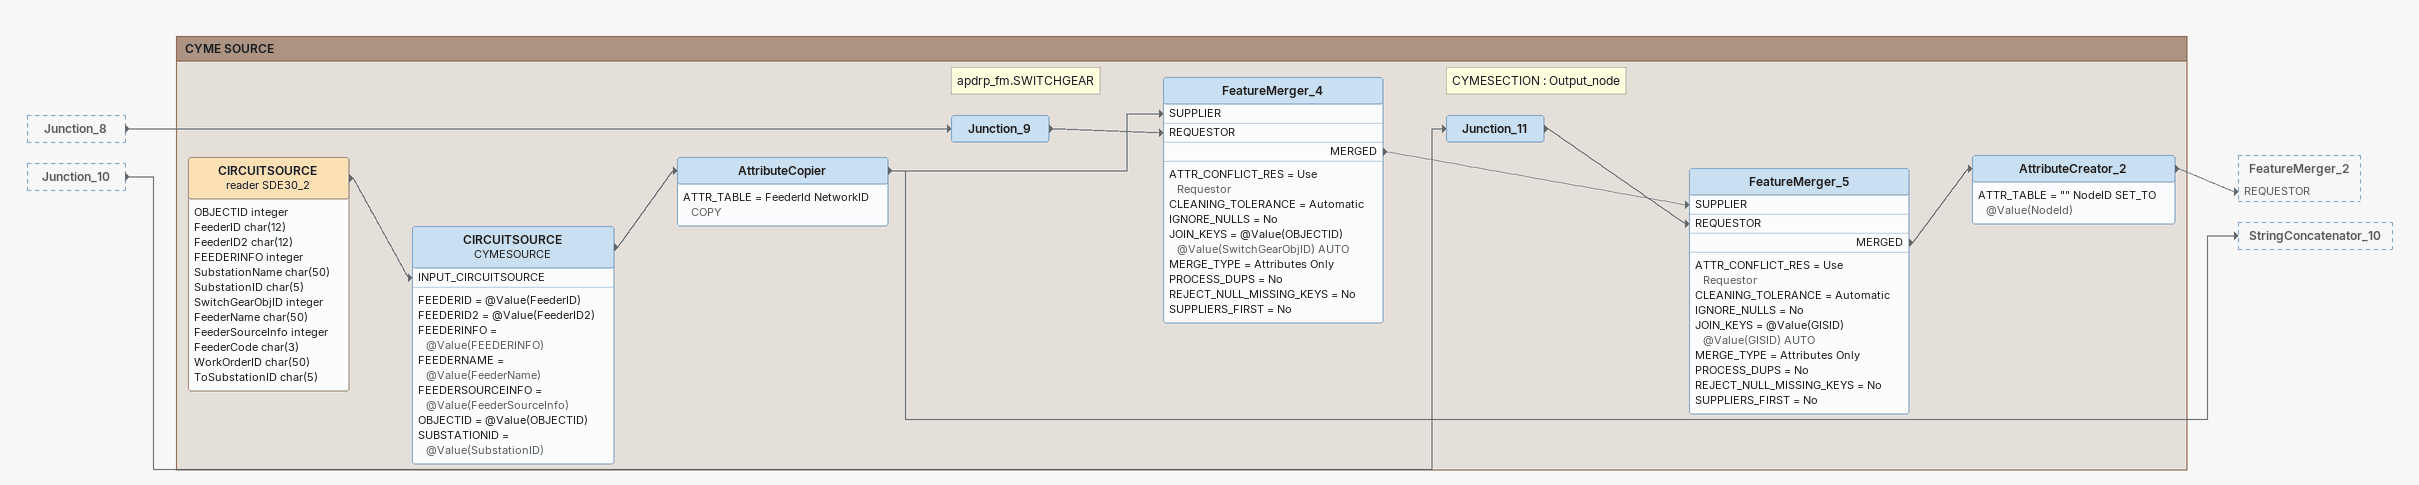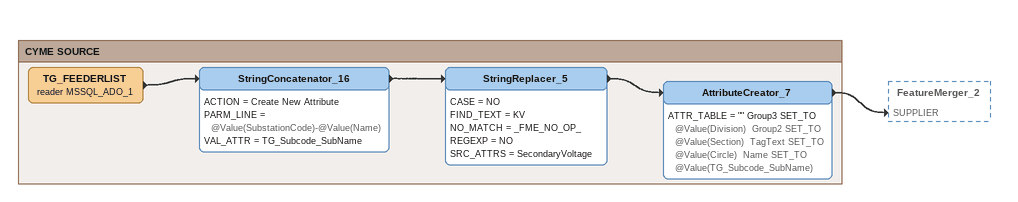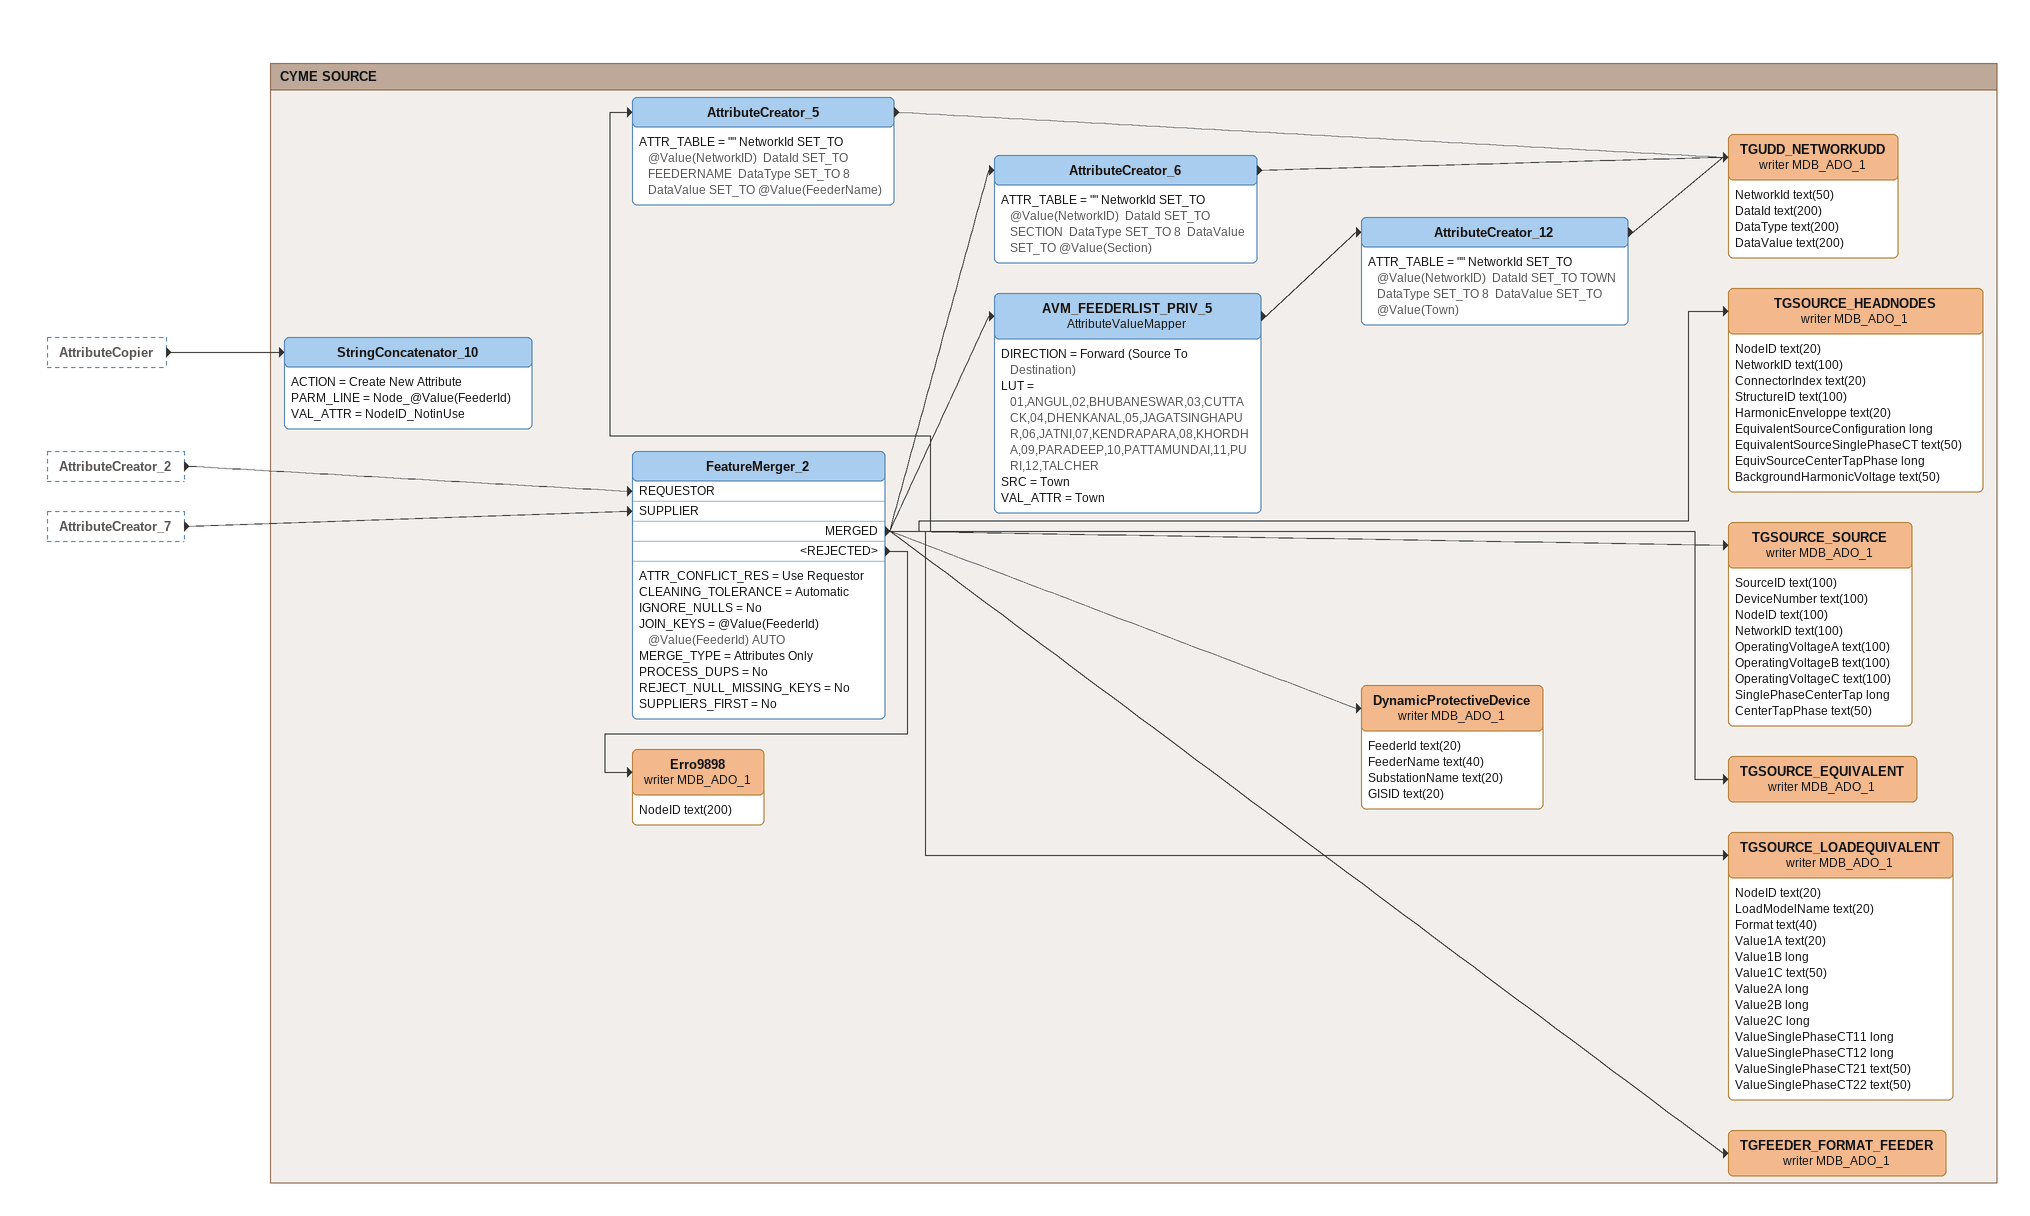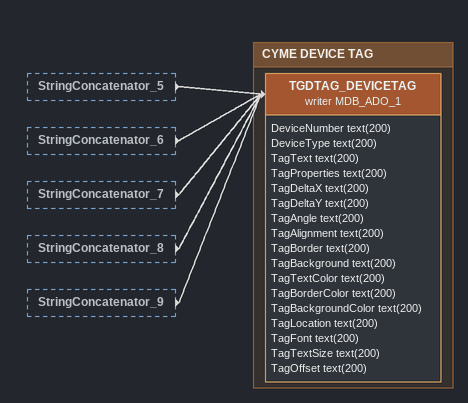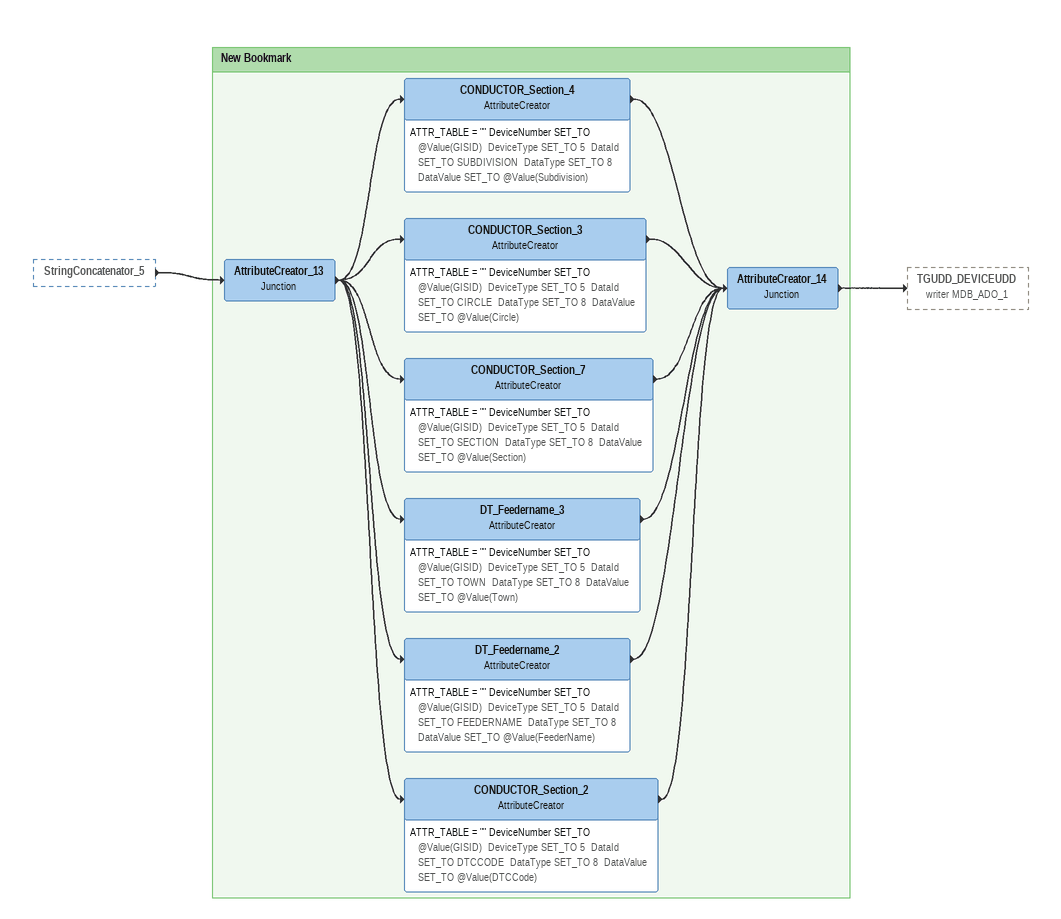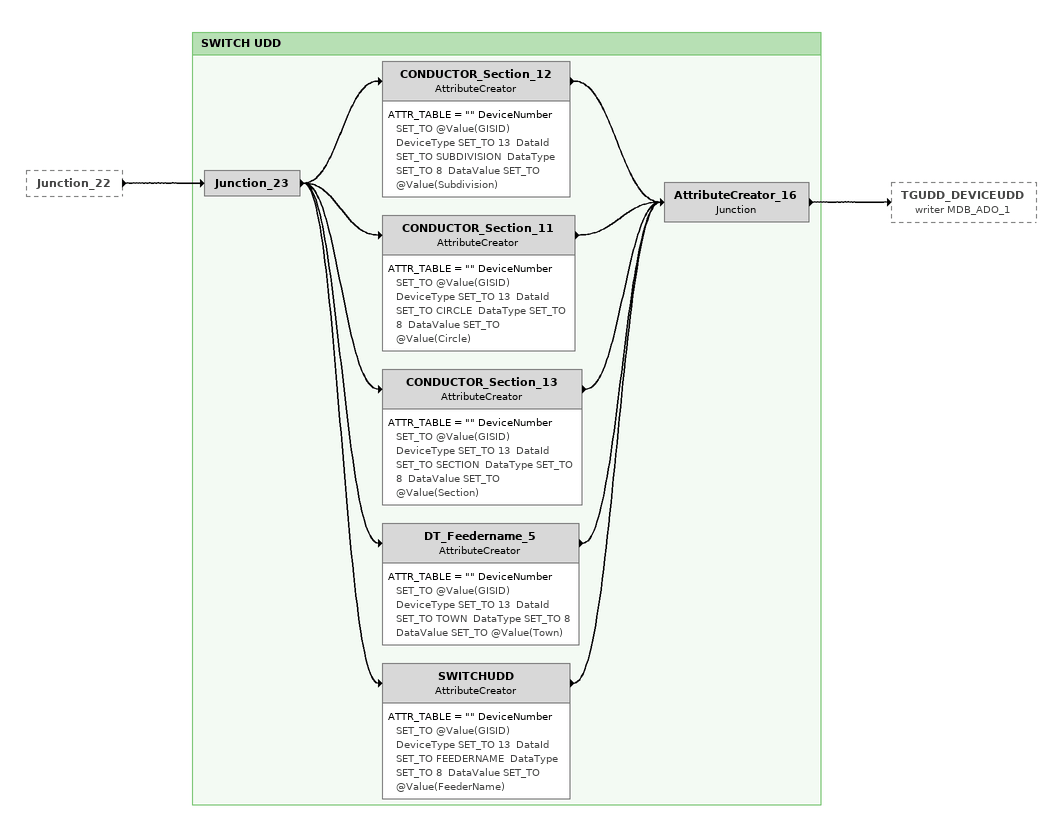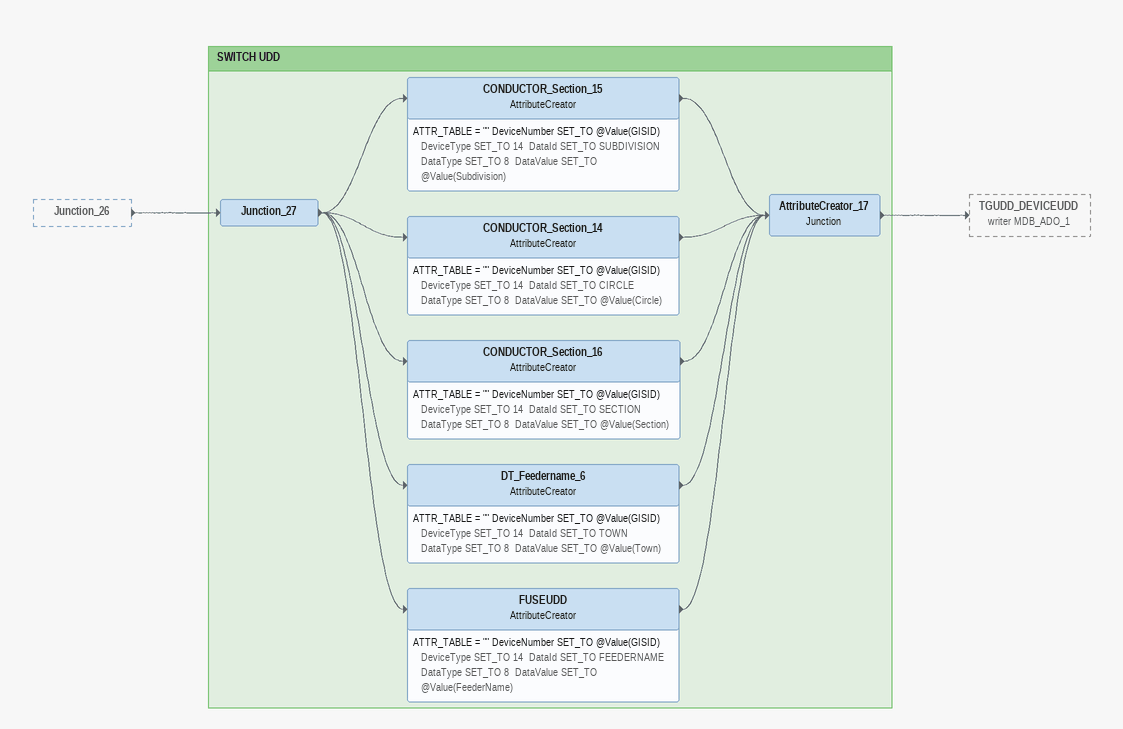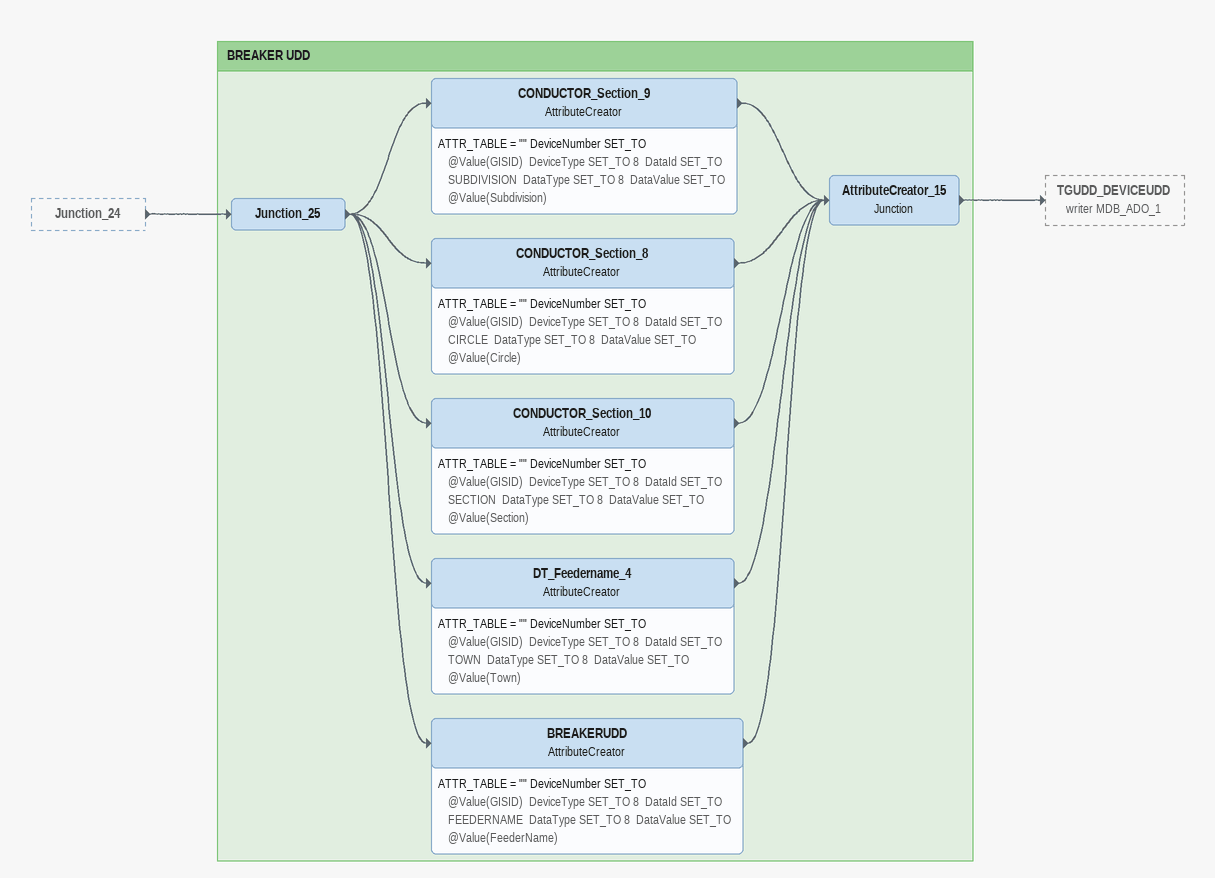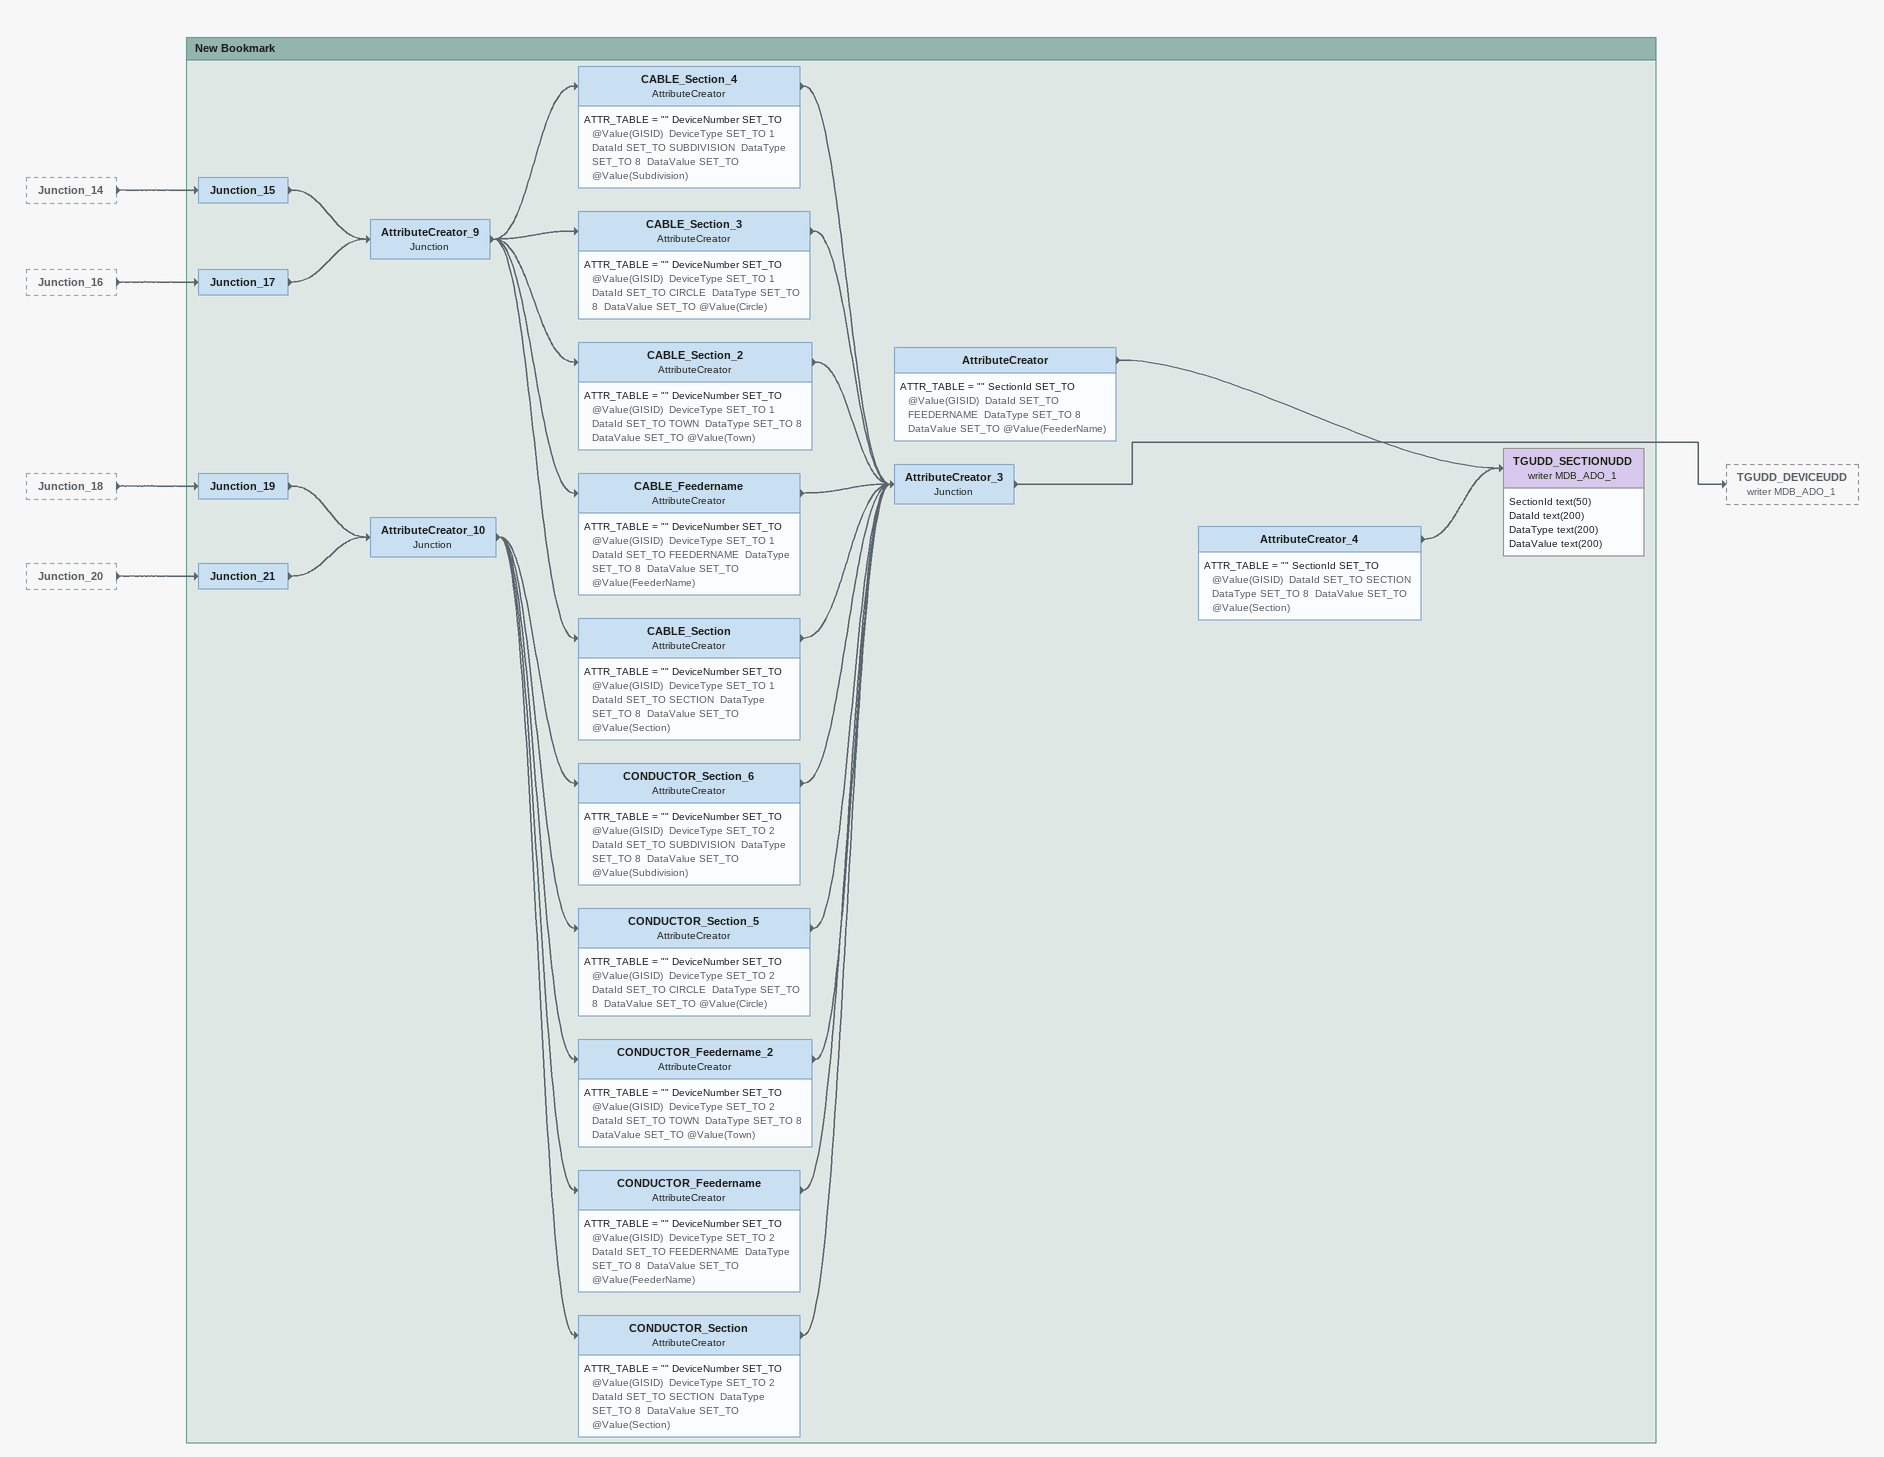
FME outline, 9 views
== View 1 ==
Junction_8 [outside]
    -> Junction_9
Junction_10 [outside]
    -> Junction_11

Bookmark: CYME SOURCE
Note: apdrp_fm.SWITCHGEAR
Junction_9
    -> FeatureMerger_4 [REQUESTOR]
Note: CYMESECTION : Output_node
Junction_11
    -> FeatureMerger_5 [REQUESTOR]
CIRCUITSOURCE (reader SDE30_2)
    attributes: OBJECTID integer, FeederID char(12), FeederID2 char(12), FEEDERINFO integer, SubstationName char(50), SubstationID char(5), SwitchGearObjID integer, FeederName char(50), FeederSourceInfo integer, FeederCode char(3), WorkOrderID char(50), ToSubstationID char(5)
    -> CIRCUITSOURCE [INPUT_CIRCUITSOURCE]
CIRCUITSOURCE: CYMESOURCE
    FEEDERID = @Value(FeederID)
    FEEDERID2 = @Value(FeederID2)
    FEEDERINFO = @Value(FEEDERINFO)
    FEEDERNAME = @Value(FeederName)
    FEEDERSOURCEINFO = @Value(FeederSourceInfo)
    OBJECTID = @Value(OBJECTID)
    SUBSTATIONID = @Value(SubstationID)
    -> AttributeCopier
AttributeCopier
    ATTR_TABLE = FeederId NetworkID COPY
    -> StringConcatenator_10
    -> FeatureMerger_4 [SUPPLIER]
FeatureMerger_4
    ATTR_CONFLICT_RES = Use Requestor
    CLEANING_TOLERANCE = Automatic
    IGNORE_NULLS = No
    JOIN_KEYS = @Value(OBJECTID) @Value(SwitchGearObjID) AUTO
    MERGE_TYPE = Attributes Only
    PROCESS_DUPS = No
    REJECT_NULL_MISSING_KEYS = No
    SUPPLIERS_FIRST = No
    MERGED -> FeatureMerger_5 [SUPPLIER]
FeatureMerger_5
    ATTR_CONFLICT_RES = Use Requestor
    CLEANING_TOLERANCE = Automatic
    IGNORE_NULLS = No
    JOIN_KEYS = @Value(GISID) @Value(GISID) AUTO
    MERGE_TYPE = Attributes Only
    PROCESS_DUPS = No
    REJECT_NULL_MISSING_KEYS = No
    SUPPLIERS_FIRST = No
    MERGED -> AttributeCreator_2
AttributeCreator_2
    ATTR_TABLE = "" NodeID SET_TO @Value(NodeId)
    -> FeatureMerger_2 [REQUESTOR]

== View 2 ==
Bookmark: CYME SOURCE
TG_FEEDERLIST (reader MSSQL_ADO_1)
    -> StringConcatenator_16
StringConcatenator_16
    ACTION = Create New Attribute
    PARM_LINE = @Value(SubstationCode)-@Value(Name)
    VAL_ATTR = TG_Subcode_SubName
    -> StringReplacer_5
StringReplacer_5
    CASE = NO
    FIND_TEXT = KV
    NO_MATCH = _FME_NO_OP_
    REGEXP = NO
    SRC_ATTRS = SecondaryVoltage
    -> AttributeCreator_7
AttributeCreator_7
    ATTR_TABLE = "" Group3 SET_TO @Value(Division)  Group2 SET_TO @Value(Section)  TagText SET_TO @Value(Circle)  Name SET_TO @Value(TG_Subcode_SubName)
    -> FeatureMerger_2 [SUPPLIER]

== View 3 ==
AttributeCopier [outside]
    -> StringConcatenator_10
AttributeCreator_2 [outside]
    -> FeatureMerger_2 [REQUESTOR]
AttributeCreator_7 [outside]
    -> FeatureMerger_2 [SUPPLIER]

Bookmark: CYME SOURCE
FeatureMerger_2
    ATTR_CONFLICT_RES = Use Requestor
    CLEANING_TOLERANCE = Automatic
    IGNORE_NULLS = No
    JOIN_KEYS = @Value(FeederId) @Value(FeederId) AUTO
    MERGE_TYPE = Attributes Only
    PROCESS_DUPS = No
    REJECT_NULL_MISSING_KEYS = No
    SUPPLIERS_FIRST = No
    MERGED -> TGSOURCE_SOURCE (writer MDB_ADO_1)
    MERGED -> TGSOURCE_EQUIVALENT (writer MDB_ADO_1)
    MERGED -> TGSOURCE_HEADNODES (writer MDB_ADO_1)
    MERGED -> TGSOURCE_LOADEQUIVALENT (writer MDB_ADO_1)
    MERGED -> TGFEEDER_FORMAT_FEEDER (writer MDB_ADO_1)
    MERGED -> DynamicProtectiveDevice (writer MDB_ADO_1)
    MERGED -> AttributeCreator_6
    MERGED -> AttributeCreator_5
    MERGED -> AVM_FEEDERLIST_PRIV_5
    <REJECTED> -> Erro9898 (writer MDB_ADO_1)
AttributeCreator_5
    ATTR_TABLE = "" NetworkId SET_TO @Value(NetworkID)  DataId SET_TO FEEDERNAME  DataType SET_TO 8  DataValue SET_TO @Value(FeederName)
    -> TGUDD_NETWORKUDD (writer MDB_ADO_1)
AttributeCreator_6
    ATTR_TABLE = "" NetworkId SET_TO @Value(NetworkID)  DataId SET_TO SECTION  DataType SET_TO 8  DataValue SET_TO @Value(Section)
    -> TGUDD_NETWORKUDD (writer MDB_ADO_1)
TGSOURCE_HEADNODES (writer MDB_ADO_1)
    attributes: NodeID text(20), NetworkID text(100), ConnectorIndex text(20), StructureID text(100), HarmonicEnveloppe text(20), EquivalentSourceConfiguration long, EquivalentSourceSinglePhaseCT text(50), EquivSourceCenterTapPhase long, BackgroundHarmonicVoltage text(50)
AVM_FEEDERLIST_PRIV_5: AttributeValueMapper
    DIRECTION = Forward (Source To Destination)
    LUT = 01,ANGUL,02,BHUBANESWAR,03,CUTTACK,04,DHENKANAL,05,JAGATSINGHAPUR,06,JATNI,07,KENDRAPARA,08,KHORDHA,09,PARADEEP,10,PATTAMUNDAI,11,PURI,12,TALCHER
    SRC = Town
    VAL_ATTR = Town
    -> AttributeCreator_12
AttributeCreator_12
    ATTR_TABLE = "" NetworkId SET_TO @Value(NetworkID)  DataId SET_TO TOWN  DataType SET_TO 8  DataValue SET_TO @Value(Town)
    -> TGUDD_NETWORKUDD (writer MDB_ADO_1)
TGUDD_NETWORKUDD (writer MDB_ADO_1)
    attributes: NetworkId text(50), DataId text(200), DataType text(200), DataValue text(200)
TGSOURCE_SOURCE (writer MDB_ADO_1)
    attributes: SourceID text(100), DeviceNumber text(100), NodeID text(100), NetworkID text(100), OperatingVoltageA text(100), OperatingVoltageB text(100), OperatingVoltageC text(100), SinglePhaseCenterTap long, CenterTapPhase text(50)
TGSOURCE_EQUIVALENT (writer MDB_ADO_1)
TGSOURCE_LOADEQUIVALENT (writer MDB_ADO_1)
    attributes: NodeID text(20), LoadModelName text(20), Format text(40), Value1A text(20), Value1B long, Value1C text(50), Value2A long, Value2B long, Value2C long, ValueSinglePhaseCT11 long, ValueSinglePhaseCT12 long, ValueSinglePhaseCT21 text(50), ValueSinglePhaseCT22 text(50)
TGFEEDER_FORMAT_FEEDER (writer MDB_ADO_1)
Erro9898 (writer MDB_ADO_1)
    attributes: NodeID text(200)
DynamicProtectiveDevice (writer MDB_ADO_1)
    attributes: FeederId text(20), FeederName text(40), SubstationName text(20), GISID text(20)
StringConcatenator_10
    ACTION = Create New Attribute
    PARM_LINE = Node_@Value(FeederId)
    VAL_ATTR = NodeID_NotinUse

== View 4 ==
StringConcatenator_5 [outside]
    -> TGDTAG_DEVICETAG (writer MDB_ADO_1)
StringConcatenator_6 [outside]
    -> TGDTAG_DEVICETAG (writer MDB_ADO_1)
StringConcatenator_7 [outside]
    -> TGDTAG_DEVICETAG (writer MDB_ADO_1)
StringConcatenator_8 [outside]
    -> TGDTAG_DEVICETAG (writer MDB_ADO_1)
StringConcatenator_9 [outside]
    -> TGDTAG_DEVICETAG (writer MDB_ADO_1)

Bookmark: CYME DEVICE TAG
TGDTAG_DEVICETAG (writer MDB_ADO_1)
    attributes: DeviceNumber text(200), DeviceType text(200), TagText text(200), TagProperties text(200), TagDeltaX text(200), TagDeltaY text(200), TagAngle text(200), TagAlignment text(200), TagBorder text(200), TagBackground text(200), TagTextColor text(200), TagBorderColor text(200), TagBackgroundColor text(200), TagLocation text(200), TagFont text(200), TagTextSize text(200), TagOffset text(200)

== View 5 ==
StringConcatenator_5 [outside]
    -> AttributeCreator_13

Bookmark: New Bookmark
AttributeCreator_13: Junction
    -> DT_Feedername_3
    -> DT_Feedername_2
    -> CONDUCTOR_Section_2
    -> CONDUCTOR_Section_3
    -> CONDUCTOR_Section_4
    -> CONDUCTOR_Section_7
CONDUCTOR_Section_4: AttributeCreator
    ATTR_TABLE = "" DeviceNumber SET_TO @Value(GISID)  DeviceType SET_TO 5  DataId SET_TO SUBDIVISION  DataType SET_TO 8  DataValue SET_TO @Value(Subdivision)
    -> AttributeCreator_14
CONDUCTOR_Section_3: AttributeCreator
    ATTR_TABLE = "" DeviceNumber SET_TO @Value(GISID)  DeviceType SET_TO 5  DataId SET_TO CIRCLE  DataType SET_TO 8  DataValue SET_TO @Value(Circle)
    -> AttributeCreator_14
CONDUCTOR_Section_7: AttributeCreator
    ATTR_TABLE = "" DeviceNumber SET_TO @Value(GISID)  DeviceType SET_TO 5  DataId SET_TO SECTION  DataType SET_TO 8  DataValue SET_TO @Value(Section)
    -> AttributeCreator_14
DT_Feedername_3: AttributeCreator
    ATTR_TABLE = "" DeviceNumber SET_TO @Value(GISID)  DeviceType SET_TO 5  DataId SET_TO TOWN  DataType SET_TO 8  DataValue SET_TO @Value(Town)
    -> AttributeCreator_14
DT_Feedername_2: AttributeCreator
    ATTR_TABLE = "" DeviceNumber SET_TO @Value(GISID)  DeviceType SET_TO 5  DataId SET_TO FEEDERNAME  DataType SET_TO 8  DataValue SET_TO @Value(FeederName)
    -> AttributeCreator_14
CONDUCTOR_Section_2: AttributeCreator
    ATTR_TABLE = "" DeviceNumber SET_TO @Value(GISID)  DeviceType SET_TO 5  DataId SET_TO DTCCODE  DataType SET_TO 8  DataValue SET_TO @Value(DTCCode)
    -> AttributeCreator_14
AttributeCreator_14: Junction
    -> TGUDD_DEVICEUDD (writer MDB_ADO_1)

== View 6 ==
Junction_22 [outside]
    -> Junction_23

Bookmark: SWITCH UDD
Junction_23
    -> SWITCHUDD
    -> CONDUCTOR_Section_12
    -> CONDUCTOR_Section_11
    -> CONDUCTOR_Section_13
    -> DT_Feedername_5
CONDUCTOR_Section_12: AttributeCreator
    ATTR_TABLE = "" DeviceNumber SET_TO @Value(GISID)  DeviceType SET_TO 13  DataId SET_TO SUBDIVISION  DataType SET_TO 8  DataValue SET_TO @Value(Subdivision)
    -> AttributeCreator_16
CONDUCTOR_Section_11: AttributeCreator
    ATTR_TABLE = "" DeviceNumber SET_TO @Value(GISID)  DeviceType SET_TO 13  DataId SET_TO CIRCLE  DataType SET_TO 8  DataValue SET_TO @Value(Circle)
    -> AttributeCreator_16
CONDUCTOR_Section_13: AttributeCreator
    ATTR_TABLE = "" DeviceNumber SET_TO @Value(GISID)  DeviceType SET_TO 13  DataId SET_TO SECTION  DataType SET_TO 8  DataValue SET_TO @Value(Section)
    -> AttributeCreator_16
DT_Feedername_5: AttributeCreator
    ATTR_TABLE = "" DeviceNumber SET_TO @Value(GISID)  DeviceType SET_TO 13  DataId SET_TO TOWN  DataType SET_TO 8  DataValue SET_TO @Value(Town)
    -> AttributeCreator_16
SWITCHUDD: AttributeCreator
    ATTR_TABLE = "" DeviceNumber SET_TO @Value(GISID)  DeviceType SET_TO 13  DataId SET_TO FEEDERNAME  DataType SET_TO 8  DataValue SET_TO @Value(FeederName)
    -> AttributeCreator_16
AttributeCreator_16: Junction
    -> TGUDD_DEVICEUDD (writer MDB_ADO_1)

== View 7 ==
Junction_26 [outside]
    -> Junction_27

Bookmark: SWITCH UDD
Junction_27
    -> FUSEUDD
    -> CONDUCTOR_Section_15
    -> CONDUCTOR_Section_14
    -> CONDUCTOR_Section_16
    -> DT_Feedername_6
CONDUCTOR_Section_15: AttributeCreator
    ATTR_TABLE = "" DeviceNumber SET_TO @Value(GISID)  DeviceType SET_TO 14  DataId SET_TO SUBDIVISION  DataType SET_TO 8  DataValue SET_TO @Value(Subdivision)
    -> AttributeCreator_17
CONDUCTOR_Section_14: AttributeCreator
    ATTR_TABLE = "" DeviceNumber SET_TO @Value(GISID)  DeviceType SET_TO 14  DataId SET_TO CIRCLE  DataType SET_TO 8  DataValue SET_TO @Value(Circle)
    -> AttributeCreator_17
CONDUCTOR_Section_16: AttributeCreator
    ATTR_TABLE = "" DeviceNumber SET_TO @Value(GISID)  DeviceType SET_TO 14  DataId SET_TO SECTION  DataType SET_TO 8  DataValue SET_TO @Value(Section)
    -> AttributeCreator_17
DT_Feedername_6: AttributeCreator
    ATTR_TABLE = "" DeviceNumber SET_TO @Value(GISID)  DeviceType SET_TO 14  DataId SET_TO TOWN  DataType SET_TO 8  DataValue SET_TO @Value(Town)
    -> AttributeCreator_17
FUSEUDD: AttributeCreator
    ATTR_TABLE = "" DeviceNumber SET_TO @Value(GISID)  DeviceType SET_TO 14  DataId SET_TO FEEDERNAME  DataType SET_TO 8  DataValue SET_TO @Value(FeederName)
    -> AttributeCreator_17
AttributeCreator_17: Junction
    -> TGUDD_DEVICEUDD (writer MDB_ADO_1)

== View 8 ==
Junction_24 [outside]
    -> Junction_25

Bookmark: BREAKER UDD
Junction_25
    -> BREAKERUDD
    -> CONDUCTOR_Section_9
    -> CONDUCTOR_Section_8
    -> CONDUCTOR_Section_10
    -> DT_Feedername_4
CONDUCTOR_Section_9: AttributeCreator
    ATTR_TABLE = "" DeviceNumber SET_TO @Value(GISID)  DeviceType SET_TO 8  DataId SET_TO SUBDIVISION  DataType SET_TO 8  DataValue SET_TO @Value(Subdivision)
    -> AttributeCreator_15
CONDUCTOR_Section_8: AttributeCreator
    ATTR_TABLE = "" DeviceNumber SET_TO @Value(GISID)  DeviceType SET_TO 8  DataId SET_TO CIRCLE  DataType SET_TO 8  DataValue SET_TO @Value(Circle)
    -> AttributeCreator_15
CONDUCTOR_Section_10: AttributeCreator
    ATTR_TABLE = "" DeviceNumber SET_TO @Value(GISID)  DeviceType SET_TO 8  DataId SET_TO SECTION  DataType SET_TO 8  DataValue SET_TO @Value(Section)
    -> AttributeCreator_15
DT_Feedername_4: AttributeCreator
    ATTR_TABLE = "" DeviceNumber SET_TO @Value(GISID)  DeviceType SET_TO 8  DataId SET_TO TOWN  DataType SET_TO 8  DataValue SET_TO @Value(Town)
    -> AttributeCreator_15
BREAKERUDD: AttributeCreator
    ATTR_TABLE = "" DeviceNumber SET_TO @Value(GISID)  DeviceType SET_TO 8  DataId SET_TO FEEDERNAME  DataType SET_TO 8  DataValue SET_TO @Value(FeederName)
    -> AttributeCreator_15
AttributeCreator_15: Junction
    -> TGUDD_DEVICEUDD (writer MDB_ADO_1)

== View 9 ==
Junction_14 [outside]
    -> Junction_15
Junction_16 [outside]
    -> Junction_17
Junction_18 [outside]
    -> Junction_19
Junction_20 [outside]
    -> Junction_21

Bookmark: New Bookmark
Junction_15
    -> AttributeCreator_9
Junction_19
    -> AttributeCreator_10
Junction_17
    -> AttributeCreator_9
AttributeCreator_9: Junction
    -> CABLE_Feedername
    -> CABLE_Section
    -> CABLE_Section_2
    -> CABLE_Section_3
    -> CABLE_Section_4
CABLE_Section_4: AttributeCreator
    ATTR_TABLE = "" DeviceNumber SET_TO @Value(GISID)  DeviceType SET_TO 1  DataId SET_TO SUBDIVISION  DataType SET_TO 8  DataValue SET_TO @Value(Subdivision)
    -> AttributeCreator_3
CABLE_Section_3: AttributeCreator
    ATTR_TABLE = "" DeviceNumber SET_TO @Value(GISID)  DeviceType SET_TO 1  DataId SET_TO CIRCLE  DataType SET_TO 8  DataValue SET_TO @Value(Circle)
    -> AttributeCreator_3
CABLE_Section_2: AttributeCreator
    ATTR_TABLE = "" DeviceNumber SET_TO @Value(GISID)  DeviceType SET_TO 1  DataId SET_TO TOWN  DataType SET_TO 8  DataValue SET_TO @Value(Town)
    -> AttributeCreator_3
CABLE_Feedername: AttributeCreator
    ATTR_TABLE = "" DeviceNumber SET_TO @Value(GISID)  DeviceType SET_TO 1  DataId SET_TO FEEDERNAME  DataType SET_TO 8  DataValue SET_TO @Value(FeederName)
    -> AttributeCreator_3
CABLE_Section: AttributeCreator
    ATTR_TABLE = "" DeviceNumber SET_TO @Value(GISID)  DeviceType SET_TO 1  DataId SET_TO SECTION  DataType SET_TO 8  DataValue SET_TO @Value(Section)
    -> AttributeCreator_3
Junction_21
    -> AttributeCreator_10
AttributeCreator_10: Junction
    -> CONDUCTOR_Feedername
    -> CONDUCTOR_Section
    -> CONDUCTOR_Feedername_2
    -> CONDUCTOR_Section_6
    -> CONDUCTOR_Section_5
CONDUCTOR_Section_6: AttributeCreator
    ATTR_TABLE = "" DeviceNumber SET_TO @Value(GISID)  DeviceType SET_TO 2  DataId SET_TO SUBDIVISION  DataType SET_TO 8  DataValue SET_TO @Value(Subdivision)
    -> AttributeCreator_3
CONDUCTOR_Section_5: AttributeCreator
    ATTR_TABLE = "" DeviceNumber SET_TO @Value(GISID)  DeviceType SET_TO 2  DataId SET_TO CIRCLE  DataType SET_TO 8  DataValue SET_TO @Value(Circle)
    -> AttributeCreator_3
CONDUCTOR_Feedername_2: AttributeCreator
    ATTR_TABLE = "" DeviceNumber SET_TO @Value(GISID)  DeviceType SET_TO 2  DataId SET_TO TOWN  DataType SET_TO 8  DataValue SET_TO @Value(Town)
    -> AttributeCreator_3
CONDUCTOR_Feedername: AttributeCreator
    ATTR_TABLE = "" DeviceNumber SET_TO @Value(GISID)  DeviceType SET_TO 2  DataId SET_TO FEEDERNAME  DataType SET_TO 8  DataValue SET_TO @Value(FeederName)
    -> AttributeCreator_3
CONDUCTOR_Section: AttributeCreator
    ATTR_TABLE = "" DeviceNumber SET_TO @Value(GISID)  DeviceType SET_TO 2  DataId SET_TO SECTION  DataType SET_TO 8  DataValue SET_TO @Value(Section)
    -> AttributeCreator_3
AttributeCreator_3: Junction
    -> TGUDD_DEVICEUDD (writer MDB_ADO_1)
AttributeCreator
    ATTR_TABLE = "" SectionId SET_TO @Value(GISID)  DataId SET_TO FEEDERNAME  DataType SET_TO 8  DataValue SET_TO @Value(FeederName)
    -> TGUDD_SECTIONUDD (writer MDB_ADO_1)
AttributeCreator_4
    ATTR_TABLE = "" SectionId SET_TO @Value(GISID)  DataId SET_TO SECTION  DataType SET_TO 8  DataValue SET_TO @Value(Section)
    -> TGUDD_SECTIONUDD (writer MDB_ADO_1)
TGUDD_SECTIONUDD (writer MDB_ADO_1)
    attributes: SectionId text(50), DataId text(200), DataType text(200), DataValue text(200)
